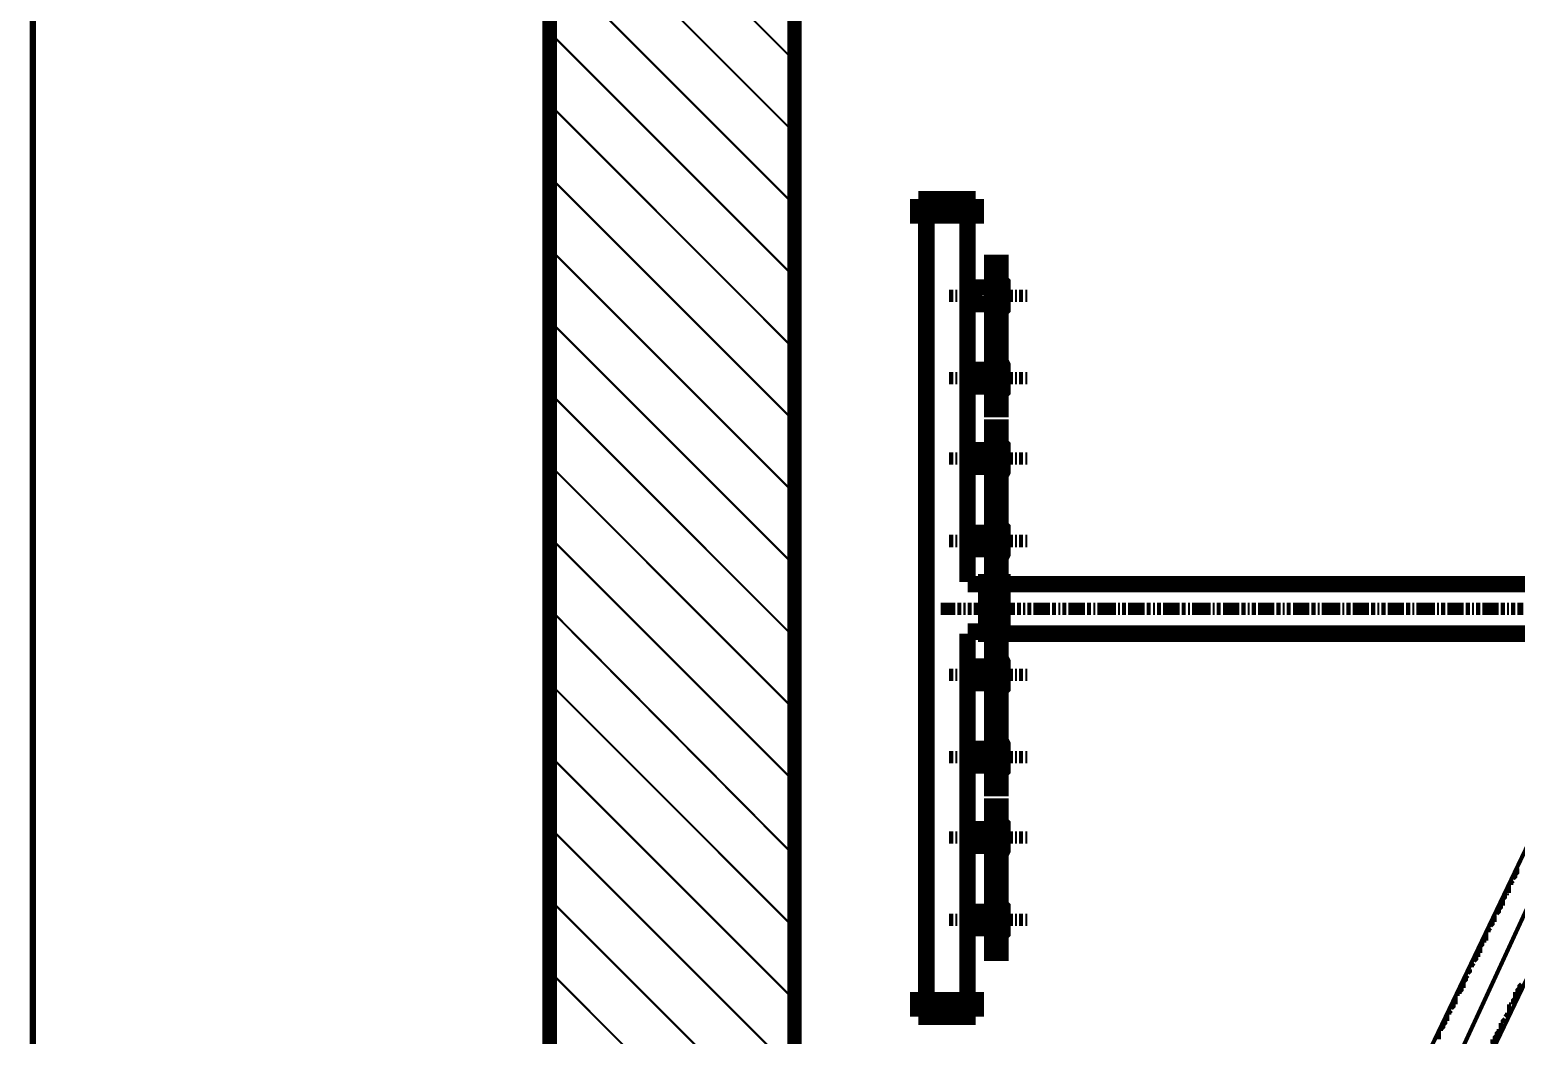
# Model space of a CAD drawing. Extents: x 0.4 to 11.4, y 0.4 to 16.2.
# Drawn here: x 6.347 to 7.55, y 9.544 to 10.358 of the extents above; entities that cross this region are included whole.
import ezdxf

# ---------------------------------------------------------------- set-up
doc = ezdxf.new("R2010")
doc.units = 0
doc.header["$MEASUREMENT"] = 0

msp = doc.modelspace()

# ---------------------------------------------------------------- linework, layer by layer
at = {"color": 0}
for points, const_width in [([(6.34944, 5.21446), (6.34944, 11.8294)], 0.005), ([(6.9661, 5.21446), (6.9661, 11.8294)], 0.01167), ([(6.76779, 5.01611), (6.76779, 11.7078)], 0.01167), ([(6.76779, 10.5311), (6.9661, 10.3328)], 0.00167), ([(6.76779, 10.4728), (6.9661, 10.2745)], 0.00167), ([(6.76779, 10.4144), (6.9661, 10.2161)], 0.00167), ([(6.76779, 10.3561), (6.9661, 10.1578)], 0.00167), ([(6.76779, 10.2978), (6.9661, 10.0994)], 0.00167), ([(6.76779, 10.2394), (6.9661, 10.0411)], 0.00167), ([(6.76779, 10.1811), (6.9661, 9.98281)], 0.00167), ([(6.76779, 10.1228), (6.9661, 9.92443)], 0.00167), ([(7.7761, 10.0444), (7.3361, 9.12446), (7.29943, 9.15446), (7.73942, 10.0744)], 0.00333), ([(6.76779, 10.0645), (6.9661, 9.8661)], 0.00167), ([(7.33279, 9.15776), (7.7411, 10.0411), (7.71946, 10.0595)], 0.00333), ([(6.76779, 10.0061), (6.9661, 9.80778)], 0.00167), ([(6.76779, 9.94775), (6.9661, 9.74946)], 0.00167), ([(6.76779, 9.88943), (6.9661, 9.68946)], 0.00167), ([(6.76779, 9.82943), (6.9661, 9.63112)], 0.00167), ([(6.76779, 9.77111), (6.9661, 9.57275)], 0.00167), ([(6.76779, 9.71278), (6.9661, 9.51443)], 0.00167), ([(7.54779, 9.67111), (7.54943, 9.67279), (7.54943, 9.67443), (7.55111, 9.67611), (7.55111, 9.67779), (7.55111, 9.67947)], 0.00333), ([(7.54275, 9.66114), (7.54443, 9.66114), (7.54443, 9.66276), (7.54443, 9.66444), (7.54611, 9.66444)], 0.00333), ([(7.54611, 9.66613), (7.54611, 9.66775), (7.54779, 9.66943)], 0.00333), ([(6.76779, 9.65446), (6.9661, 9.45611)], 0.00167), ([(7.53444, 9.64279), (7.53614, 9.64442), (7.53614, 9.64611), (7.53776, 9.64779), (7.53776, 9.64947), (7.53776, 9.6511), (7.53944, 9.6511), (7.53944, 9.65278), (7.53944, 9.65446), (7.54113, 9.65608), (7.54113, 9.65776)], 0.00333), ([(7.54275, 9.65776), (7.54275, 9.65944)], 0.00333), ([(7.53108, 9.63781), (7.53276, 9.63781), (7.53276, 9.63943), (7.53276, 9.64111)], 0.00333), ([(7.52447, 9.61947), (7.52447, 9.6211), (7.52447, 9.62278), (7.5261, 9.62278), (7.5261, 9.62446), (7.5261, 9.62608), (7.52778, 9.62608)], 0.00333), ([(7.52778, 9.62776), (7.52778, 9.62944), (7.52946, 9.63112)], 0.00333), ([(7.52946, 9.63276), (7.53108, 9.63444), (7.53108, 9.63613)], 0.00333), ([(7.51779, 9.60943), (7.51942, 9.60943), (7.51942, 9.61111), (7.51942, 9.61279), (7.52111, 9.61279), (7.52111, 9.61442), (7.52111, 9.6161), (7.52279, 9.61778), (7.52279, 9.61947)], 0.00333), ([(7.51443, 9.59944), (7.51443, 9.60113), (7.51611, 9.60275)], 0.00333), ([(7.51611, 9.60444), (7.51779, 9.60612), (7.51779, 9.60781)], 0.00333), ([(6.76779, 9.59614), (6.9661, 9.39779)], 0.00167), ([(7.50444, 9.57781), (7.50444, 9.57943), (7.50612, 9.58111), (7.50612, 9.58279), (7.50612, 9.58442), (7.50776, 9.58442), (7.50776, 9.5861), (7.50776, 9.58778), (7.50944, 9.58946), (7.50944, 9.5911), (7.51113, 9.59278)], 0.00333), ([(7.51113, 9.59446), (7.51281, 9.59614), (7.51281, 9.59776)], 0.00333), ([(7.50276, 9.57611), (7.50276, 9.57781)], 0.00333), ([(7.55447, 9.5861), (7.55279, 9.58442), (7.55279, 9.58279), (7.55111, 9.58111), (7.55111, 9.57943), (7.55111, 9.57781), (7.54943, 9.57781), (7.54943, 9.57611), (7.54943, 9.57443), (7.54779, 9.57275), (7.54779, 9.57112)], 0.00333), ([(7.49778, 9.56614), (7.49946, 9.56776), (7.49946, 9.56944)], 0.00333), ([(7.49946, 9.57112), (7.50108, 9.57112), (7.50108, 9.57275), (7.50108, 9.57443), (7.50276, 9.57443)], 0.00333), ([(7.54611, 9.56776), (7.54443, 9.56776), (7.54443, 9.56614), (7.54443, 9.56446), (7.54275, 9.56446)], 0.00333), ([(7.54611, 9.57112), (7.54611, 9.56944)], 0.00333), ([(7.48942, 9.54779), (7.48942, 9.54943), (7.4911, 9.55111), (7.4911, 9.55279), (7.49278, 9.55447), (7.49278, 9.5561)], 0.00333), ([(7.49447, 9.5561), (7.49447, 9.55778), (7.49447, 9.55946), (7.49447, 9.56108)], 0.00333), ([(7.4961, 9.56108), (7.4961, 9.56278), (7.49778, 9.56446)], 0.00333), ([(7.54113, 9.55778), (7.53944, 9.5561), (7.53944, 9.55447)], 0.00333), ([(7.54275, 9.56278), (7.54275, 9.56108), (7.54113, 9.55946)], 0.00333), ([(7.48611, 9.54275), (7.48779, 9.54275), (7.48779, 9.54443), (7.48779, 9.54611), (7.48942, 9.54611)], 0.00333), ([(7.53614, 9.54943), (7.53614, 9.54779), (7.53444, 9.54611), (7.53444, 9.54443), (7.53276, 9.54275), (7.53276, 9.54113), (7.53276, 9.53944), (7.53108, 9.53944), (7.53108, 9.53776), (7.53108, 9.53614), (7.52946, 9.53614)], 0.00333), ([(7.53944, 9.55279), (7.53776, 9.55279), (7.53776, 9.55111), (7.53776, 9.54943)], 0.00333)]:
    msp.add_lwpolyline(points, dxfattribs=dict(at, const_width=const_width))
at = {"color": 173}
for points, const_width in [([(7.11279, 10.2211), (7.06614, 10.2211)], 0.01333), ([(7.11279, 10.2211), (7.11279, 10.2078), (7.06614, 10.2078), (7.06614, 10.2211)], 0.01333), ([(7.07275, 9.90944), (7.07275, 10.2078)], 0.01333), ([(7.10612, 9.91114), (7.10612, 10.2078)], 0.01333), ([(7.13276, 10.1545), (7.13444, 10.1528), (7.13444, 10.1328), (7.13276, 10.1311)], 0.01333), ([(7.09446, 10.1428), (7.09278, 10.1428), (7.0911, 10.1428)], 0.01), ([(7.09776, 10.1428), (7.09614, 10.1428)], 0.01), ([(7.10275, 10.1428), (7.10113, 10.1428), (7.09944, 10.1428)], 0.01), ([(7.10612, 10.1428), (7.10444, 10.1428)], 0.01), ([(7.10612, 10.1495), (7.12608, 10.1495)], 0.01333), ([(7.10612, 10.1495), (7.10612, 10.1361), (7.12608, 10.1361)], 0.01333), ([(7.11279, 10.1428), (7.11111, 10.1428), (7.10943, 10.1428), (7.10781, 10.1428), (7.10612, 10.1428)], 0.01), ([(7.11778, 10.1428), (7.1161, 10.1428), (7.11442, 10.1428), (7.11279, 10.1428)], 0.01), ([(7.12278, 10.1428), (7.1211, 10.1428), (7.11947, 10.1428)], 0.01), ([(7.12608, 10.1428), (7.12446, 10.1428)], 0.01), ([(7.13112, 10.1428), (7.12944, 10.1428), (7.12776, 10.1428)], 0.01), ([(7.13781, 10.1428), (7.13613, 10.1428), (7.13444, 10.1428), (7.13276, 10.1428), (7.13112, 10.1428)], 0.01), ([(7.14279, 10.1428), (7.14111, 10.1428), (7.13943, 10.1428), (7.13781, 10.1428)], 0.01), ([(7.14611, 10.1428), (7.14442, 10.1428)], 0.01), ([(7.1511, 10.1428), (7.14947, 10.1428), (7.14779, 10.1428)], 0.01), ([(7.15446, 10.1428), (7.15278, 10.1428)], 0.01), ([(7.13276, 10.0895), (7.13444, 10.0861), (7.13444, 10.0661), (7.13276, 10.0645)], 0.01333), ([(7.10612, 10.0828), (7.12608, 10.0828)], 0.01333), ([(7.10612, 10.0828), (7.10612, 10.0694), (7.12608, 10.0694)], 0.01333), ([(7.09446, 10.0761), (7.09278, 10.0761), (7.0911, 10.0761)], 0.01), ([(7.09776, 10.0761), (7.09614, 10.0761)], 0.01), ([(7.10275, 10.0761), (7.10113, 10.0761), (7.09944, 10.0761)], 0.01), ([(7.10612, 10.0761), (7.10444, 10.0761)], 0.01), ([(7.11279, 10.0761), (7.11111, 10.0761), (7.10943, 10.0761), (7.10781, 10.0761), (7.10612, 10.0761)], 0.01), ([(7.11778, 10.0761), (7.1161, 10.0761), (7.11442, 10.0761), (7.11279, 10.0761)], 0.01), ([(7.12278, 10.0761), (7.1211, 10.0761), (7.11947, 10.0761)], 0.01), ([(7.12608, 10.0761), (7.12446, 10.0761)], 0.01), ([(7.13112, 10.0761), (7.12944, 10.0761), (7.12776, 10.0761)], 0.01), ([(7.13781, 10.0761), (7.13613, 10.0761), (7.13444, 10.0761), (7.13276, 10.0761), (7.13112, 10.0761)], 0.01), ([(7.14279, 10.0761), (7.14111, 10.0761), (7.13943, 10.0761), (7.13781, 10.0761)], 0.01), ([(7.14611, 10.0761), (7.14442, 10.0761)], 0.01), ([(7.1511, 10.0761), (7.14947, 10.0761), (7.14779, 10.0761)], 0.01), ([(7.15446, 10.0761), (7.15278, 10.0761)], 0.01), ([(7.10612, 10.0178), (7.12608, 10.0178)], 0.01333), ([(7.10612, 10.0178), (7.10612, 10.0044), (7.12608, 10.0044)], 0.01333), ([(7.13276, 10.0228), (7.13444, 10.0211), (7.13444, 10.0011), (7.13276, 9.99778)], 0.01333), ([(7.09446, 10.0111), (7.09278, 10.0111), (7.0911, 10.0111)], 0.01), ([(7.09776, 10.0111), (7.09614, 10.0111)], 0.01), ([(7.10275, 10.0111), (7.10113, 10.0111), (7.09944, 10.0111)], 0.01), ([(7.10612, 10.0111), (7.10444, 10.0111)], 0.01), ([(7.11279, 10.0111), (7.11111, 10.0111), (7.10943, 10.0111), (7.10781, 10.0111), (7.10612, 10.0111)], 0.01), ([(7.11778, 10.0111), (7.1161, 10.0111), (7.11442, 10.0111), (7.11279, 10.0111)], 0.01), ([(7.12278, 10.0111), (7.1211, 10.0111), (7.11947, 10.0111)], 0.01), ([(7.12608, 10.0111), (7.12446, 10.0111)], 0.01), ([(7.13112, 10.0111), (7.12944, 10.0111), (7.12776, 10.0111)], 0.01), ([(7.13781, 10.0111), (7.13613, 10.0111), (7.13444, 10.0111), (7.13276, 10.0111), (7.13112, 10.0111)], 0.01), ([(7.14279, 10.0111), (7.14111, 10.0111), (7.13943, 10.0111), (7.13781, 10.0111)], 0.01), ([(7.14611, 10.0111), (7.14442, 10.0111)], 0.01), ([(7.1511, 10.0111), (7.14947, 10.0111), (7.14779, 10.0111)], 0.01), ([(7.15446, 10.0111), (7.15278, 10.0111)], 0.01), ([(7.07275, 9.57275), (7.07275, 9.97944)], 0.01333), ([(7.10612, 9.95111), (7.12608, 9.95111)], 0.01333), ([(7.10612, 9.95111), (7.10612, 9.93778), (7.12608, 9.93778)], 0.01333), ([(7.13276, 9.95611), (7.13444, 9.95443), (7.13444, 9.93446), (7.13276, 9.9311)], 0.01333), ([(7.09446, 9.94444), (7.09278, 9.94444), (7.0911, 9.94444)], 0.01), ([(7.09776, 9.94444), (7.09614, 9.94444)], 0.01), ([(7.10275, 9.94444), (7.10113, 9.94444), (7.09944, 9.94444)], 0.01), ([(7.10612, 9.94444), (7.10444, 9.94444)], 0.01), ([(7.11279, 9.94444), (7.11111, 9.94444), (7.10943, 9.94444), (7.10781, 9.94444), (7.10612, 9.94444)], 0.01), ([(7.11778, 9.94444), (7.1161, 9.94444), (7.11442, 9.94444), (7.11279, 9.94444)], 0.01), ([(7.12278, 9.94444), (7.1211, 9.94444), (7.11947, 9.94444)], 0.01), ([(7.12608, 9.94444), (7.12446, 9.94444)], 0.01), ([(7.13112, 9.94444), (7.12944, 9.94444), (7.12776, 9.94444)], 0.01), ([(7.13781, 9.94444), (7.13613, 9.94444), (7.13444, 9.94444), (7.13276, 9.94444), (7.13112, 9.94444)], 0.01), ([(7.14279, 9.94444), (7.14111, 9.94444), (7.13943, 9.94444), (7.13781, 9.94444)], 0.01), ([(7.14611, 9.94444), (7.14442, 9.94444)], 0.01), ([(7.1511, 9.94444), (7.14947, 9.94444), (7.14779, 9.94444)], 0.01), ([(7.15446, 9.94444), (7.15278, 9.94444)], 0.01), ([(7.1211, 9.90944), (7.10612, 9.90944)], 0.01333), ([(7.12446, 9.90944), (7.10612, 9.90944)], 0.01333), ([(7.12446, 9.86947), (7.12446, 9.90944)], 0.01333), ([(7.12446, 9.8711), (7.12446, 9.90944)], 0.01333), ([(7.12944, 9.91114), (7.12944, 9.86778)], 0.01333), ([(7.13112, 9.8711), (7.13112, 9.90944)], 0.01333), ([(7.1211, 9.8711), (7.10612, 9.8711)], 0.01333), ([(7.12446, 9.8711), (7.10612, 9.8711)], 0.01333), ([(7.10612, 9.57275), (7.10612, 9.86947)], 0.01333), ([(7.13276, 9.82443), (7.13444, 9.82611), (7.13444, 9.84614), (7.13276, 9.84944)], 0.01333), ([(7.10612, 9.82943), (7.10612, 9.84278), (7.12608, 9.84278)], 0.01333), ([(7.09446, 9.8361), (7.09278, 9.8361), (7.0911, 9.8361)], 0.01), ([(7.09776, 9.8361), (7.09614, 9.8361)], 0.01), ([(7.10275, 9.8361), (7.10113, 9.8361), (7.09944, 9.8361)], 0.01), ([(7.10612, 9.8361), (7.10444, 9.8361)], 0.01), ([(7.10612, 9.82943), (7.12608, 9.82943)], 0.01333), ([(7.11279, 9.8361), (7.11111, 9.8361), (7.10943, 9.8361), (7.10781, 9.8361), (7.10612, 9.8361)], 0.01), ([(7.11778, 9.8361), (7.1161, 9.8361), (7.11442, 9.8361), (7.11279, 9.8361)], 0.01), ([(7.12278, 9.8361), (7.1211, 9.8361), (7.11947, 9.8361)], 0.01), ([(7.12608, 9.8361), (7.12446, 9.8361)], 0.01), ([(7.13112, 9.8361), (7.12944, 9.8361), (7.12776, 9.8361)], 0.01), ([(7.13781, 9.8361), (7.13613, 9.8361), (7.13444, 9.8361), (7.13276, 9.8361), (7.13112, 9.8361)], 0.01), ([(7.14279, 9.8361), (7.14111, 9.8361), (7.13943, 9.8361), (7.13781, 9.8361)], 0.01), ([(7.14611, 9.8361), (7.14442, 9.8361)], 0.01), ([(7.1511, 9.8361), (7.14947, 9.8361), (7.14779, 9.8361)], 0.01), ([(7.15446, 9.8361), (7.15278, 9.8361)], 0.01), ([(7.13276, 9.75776), (7.13444, 9.75944), (7.13444, 9.77946), (7.13276, 9.78276)], 0.01333), ([(7.09446, 9.76942), (7.09278, 9.76942), (7.0911, 9.76942)], 0.01), ([(7.09776, 9.76942), (7.09614, 9.76942)], 0.01), ([(7.10275, 9.76942), (7.10113, 9.76942), (7.09944, 9.76942)], 0.01), ([(7.10612, 9.76942), (7.10444, 9.76942)], 0.01), ([(7.10612, 9.76281), (7.10612, 9.7761), (7.12608, 9.7761)], 0.01333), ([(7.11279, 9.76942), (7.11111, 9.76942), (7.10943, 9.76942), (7.10781, 9.76942), (7.10612, 9.76942)], 0.01), ([(7.11778, 9.76942), (7.1161, 9.76942), (7.11442, 9.76942), (7.11279, 9.76942)], 0.01), ([(7.12278, 9.76942), (7.1211, 9.76942), (7.11947, 9.76942)], 0.01), ([(7.12608, 9.76942), (7.12446, 9.76942)], 0.01), ([(7.13112, 9.76942), (7.12944, 9.76942), (7.12776, 9.76942)], 0.01), ([(7.13781, 9.76942), (7.13613, 9.76942), (7.13444, 9.76942), (7.13276, 9.76942), (7.13112, 9.76942)], 0.01), ([(7.14279, 9.76942), (7.14111, 9.76942), (7.13943, 9.76942), (7.13781, 9.76942)], 0.01), ([(7.14611, 9.76942), (7.14442, 9.76942)], 0.01), ([(7.1511, 9.76942), (7.14947, 9.76942), (7.14779, 9.76942)], 0.01), ([(7.15446, 9.76942), (7.15278, 9.76942)], 0.01), ([(7.10612, 9.76281), (7.12608, 9.76281)], 0.01333), ([(7.10612, 9.69775), (7.10612, 9.7111), (7.12608, 9.7111)], 0.01333), ([(7.13276, 9.69114), (7.13444, 9.69444), (7.13444, 9.71446), (7.13276, 9.7161)], 0.01333), ([(7.09446, 9.70443), (7.09278, 9.70443), (7.0911, 9.70443)], 0.01), ([(7.09776, 9.70443), (7.09614, 9.70443)], 0.01), ([(7.10275, 9.70443), (7.10113, 9.70443), (7.09944, 9.70443)], 0.01), ([(7.10612, 9.70443), (7.10444, 9.70443)], 0.01), ([(7.10612, 9.69775), (7.12608, 9.69775)], 0.01333), ([(7.11279, 9.70443), (7.11111, 9.70443), (7.10943, 9.70443), (7.10781, 9.70443), (7.10612, 9.70443)], 0.01), ([(7.11778, 9.70443), (7.1161, 9.70443), (7.11442, 9.70443), (7.11279, 9.70443)], 0.01), ([(7.12278, 9.70443), (7.1211, 9.70443), (7.11947, 9.70443)], 0.01), ([(7.12608, 9.70443), (7.12446, 9.70443)], 0.01), ([(7.13112, 9.70443), (7.12944, 9.70443), (7.12776, 9.70443)], 0.01), ([(7.13781, 9.70443), (7.13613, 9.70443), (7.13444, 9.70443), (7.13276, 9.70443), (7.13112, 9.70443)], 0.01), ([(7.14279, 9.70443), (7.14111, 9.70443), (7.13943, 9.70443), (7.13781, 9.70443)], 0.01), ([(7.14611, 9.70443), (7.14442, 9.70443)], 0.01), ([(7.1511, 9.70443), (7.14947, 9.70443), (7.14779, 9.70443)], 0.01), ([(7.15446, 9.70443), (7.15278, 9.70443)], 0.01), ([(7.10612, 9.63112), (7.10612, 9.64442), (7.12608, 9.64442)], 0.01333), ([(7.13276, 9.62608), (7.13444, 9.62776), (7.13444, 9.64779), (7.13276, 9.64947)], 0.01333), ([(7.09446, 9.63781), (7.09278, 9.63781), (7.0911, 9.63781)], 0.01), ([(7.09776, 9.63781), (7.09614, 9.63781)], 0.01), ([(7.10275, 9.63781), (7.10113, 9.63781), (7.09944, 9.63781)], 0.01), ([(7.10612, 9.63781), (7.10444, 9.63781)], 0.01), ([(7.11279, 9.63781), (7.11111, 9.63781), (7.10943, 9.63781), (7.10781, 9.63781), (7.10612, 9.63781)], 0.01), ([(7.11778, 9.63781), (7.1161, 9.63781), (7.11442, 9.63781), (7.11279, 9.63781)], 0.01), ([(7.12278, 9.63781), (7.1211, 9.63781), (7.11947, 9.63781)], 0.01), ([(7.12608, 9.63781), (7.12446, 9.63781)], 0.01), ([(7.13112, 9.63781), (7.12944, 9.63781), (7.12776, 9.63781)], 0.01), ([(7.13781, 9.63781), (7.13613, 9.63781), (7.13444, 9.63781), (7.13276, 9.63781), (7.13112, 9.63781)], 0.01), ([(7.14279, 9.63781), (7.14111, 9.63781), (7.13943, 9.63781), (7.13781, 9.63781)], 0.01), ([(7.14611, 9.63781), (7.14442, 9.63781)], 0.01), ([(7.1511, 9.63781), (7.14947, 9.63781), (7.14779, 9.63781)], 0.01), ([(7.15446, 9.63781), (7.15278, 9.63781)], 0.01), ([(7.10612, 9.63112), (7.12608, 9.63112)], 0.01333), ([(7.11279, 9.55946), (7.11279, 9.57275), (7.06614, 9.57275), (7.06614, 9.55946)], 0.01333), ([(7.11279, 9.55946), (7.06614, 9.55946)], 0.01333)]:
    msp.add_lwpolyline(points, dxfattribs=dict(at, const_width=const_width))
for points, const_width in [([(7.12608, 10.1694), (7.12608, 10.1161), (7.13276, 10.1161), (7.13276, 10.1694), (7.12608, 10.1694)], 0.01333), ([(7.08946, 10.1428), (7.08946, 10.1428)], 0.01), ([(7.10612, 10.1428), (7.10612, 10.1428)], 0.01), ([(7.11279, 10.1428), (7.11279, 10.1428)], 0.01), ([(7.13112, 10.1428), (7.13112, 10.1428)], 0.01), ([(7.13781, 10.1428), (7.13781, 10.1428)], 0.01), ([(7.15446, 10.1428), (7.15446, 10.1428)], 0.01), ([(7.12608, 10.1028), (7.12608, 10.0511), (7.13276, 10.0511), (7.13276, 10.1028), (7.12608, 10.1028)], 0.01333), ([(7.08946, 10.0761), (7.08946, 10.0761)], 0.01), ([(7.10612, 10.0761), (7.10612, 10.0761)], 0.01), ([(7.11279, 10.0761), (7.11279, 10.0761)], 0.01), ([(7.13112, 10.0761), (7.13112, 10.0761)], 0.01), ([(7.13781, 10.0761), (7.13781, 10.0761)], 0.01), ([(7.15446, 10.0761), (7.15446, 10.0761)], 0.01), ([(7.12608, 10.0361), (7.12608, 9.98443), (7.13276, 9.98443), (7.13276, 10.0361), (7.12608, 10.0361)], 0.01333), ([(7.08946, 10.0111), (7.08946, 10.0111)], 0.01), ([(7.10612, 10.0111), (7.10612, 10.0111)], 0.01), ([(7.11279, 10.0111), (7.11279, 10.0111)], 0.01), ([(7.13112, 10.0111), (7.13112, 10.0111)], 0.01), ([(7.13781, 10.0111), (7.13781, 10.0111)], 0.01), ([(7.15446, 10.0111), (7.15446, 10.0111)], 0.01), ([(7.12608, 9.97114), (7.12608, 9.91775), (7.13276, 9.91775), (7.13276, 9.97114), (7.12608, 9.97114)], 0.01333), ([(7.08946, 9.94444), (7.08946, 9.94444)], 0.01), ([(7.10612, 9.94444), (7.10612, 9.94444)], 0.01), ([(7.11279, 9.94444), (7.11279, 9.94444)], 0.01), ([(7.13112, 9.94444), (7.13112, 9.94444)], 0.01), ([(7.13781, 9.94444), (7.13781, 9.94444)], 0.01), ([(7.15446, 9.94444), (7.15446, 9.94444)], 0.01), ([(7.13444, 9.86947), (7.13444, 9.91114), (7.1211, 9.91114), (7.1211, 9.86947), (7.13444, 9.86947)], 0.01333), ([(7.12608, 9.80946), (7.12608, 9.86279), (7.13276, 9.86279), (7.13276, 9.80946), (7.12608, 9.80946)], 0.01333), ([(7.08946, 9.8361), (7.08946, 9.8361)], 0.01), ([(7.10612, 9.8361), (7.10612, 9.8361)], 0.01), ([(7.11279, 9.8361), (7.11279, 9.8361)], 0.01), ([(7.13112, 9.8361), (7.13112, 9.8361)], 0.01), ([(7.13781, 9.8361), (7.13781, 9.8361)], 0.01), ([(7.15446, 9.8361), (7.15446, 9.8361)], 0.01), ([(7.12608, 9.74447), (7.12608, 9.79611), (7.13276, 9.79611), (7.13276, 9.74447), (7.12608, 9.74447)], 0.01333), ([(7.08946, 9.76942), (7.08946, 9.76942)], 0.01), ([(7.10612, 9.76942), (7.10612, 9.76942)], 0.01), ([(7.11279, 9.76942), (7.11279, 9.76942)], 0.01), ([(7.13112, 9.76942), (7.13112, 9.76942)], 0.01), ([(7.13781, 9.76942), (7.13781, 9.76942)], 0.01), ([(7.15446, 9.76942), (7.15446, 9.76942)], 0.01), ([(7.12608, 9.67779), (7.12608, 9.72944), (7.13276, 9.72944), (7.13276, 9.67779), (7.12608, 9.67779)], 0.01333), ([(7.08946, 9.70443), (7.08946, 9.70443)], 0.01), ([(7.10612, 9.70443), (7.10612, 9.70443)], 0.01), ([(7.11279, 9.70443), (7.11279, 9.70443)], 0.01), ([(7.13112, 9.70443), (7.13112, 9.70443)], 0.01), ([(7.13781, 9.70443), (7.13781, 9.70443)], 0.01), ([(7.15446, 9.70443), (7.15446, 9.70443)], 0.01), ([(7.12608, 9.61111), (7.12608, 9.66444), (7.13276, 9.66444), (7.13276, 9.61111), (7.12608, 9.61111)], 0.01333), ([(7.08946, 9.63781), (7.08946, 9.63781)], 0.01), ([(7.10612, 9.63781), (7.10612, 9.63781)], 0.01), ([(7.11279, 9.63781), (7.11279, 9.63781)], 0.01), ([(7.13112, 9.63781), (7.13112, 9.63781)], 0.01), ([(7.13781, 9.63781), (7.13781, 9.63781)], 0.01), ([(7.15446, 9.63781), (7.15446, 9.63781)], 0.01)]:
    msp.add_lwpolyline(points, close=True, dxfattribs=dict(at, const_width=const_width))
at = {"color": 142}
for points, const_width in [([(9.29943, 9.90944), (7.12446, 9.90944)], 0.01333), ([(7.08442, 9.88943), (7.0861, 9.88943), (7.08778, 9.88943), (7.08946, 9.88943), (7.0911, 9.88943)], 0.01), ([(7.0911, 9.88943), (7.09278, 9.88943), (7.09446, 9.88943), (7.09614, 9.88943)], 0.01), ([(7.09776, 9.88943), (7.09944, 9.88943), (7.10113, 9.88943)], 0.01), ([(7.10275, 9.88943), (7.10444, 9.88943)], 0.01), ([(7.10612, 9.88943), (7.10781, 9.88943), (7.10943, 9.88943)], 0.01), ([(7.11111, 9.88943), (7.11279, 9.88943), (7.11442, 9.88943), (7.1161, 9.88943)], 0.01), ([(7.1161, 9.88943), (7.11778, 9.88943), (7.11947, 9.88943), (7.1211, 9.88943)], 0.01), ([(7.12278, 9.88943), (7.12446, 9.88943)], 0.01), ([(7.12608, 9.88943), (7.12776, 9.88943), (7.12944, 9.88943)], 0.01), ([(7.13112, 9.88943), (7.13276, 9.88943), (7.13444, 9.88943), (7.13613, 9.88943)], 0.01), ([(7.13613, 9.88943), (7.13781, 9.88943), (7.13943, 9.88943), (7.14111, 9.88943), (7.14279, 9.88943)], 0.01), ([(7.14279, 9.88943), (7.14442, 9.88943)], 0.01), ([(7.14611, 9.88943), (7.14779, 9.88943), (7.14947, 9.88943)], 0.01), ([(7.1511, 9.88943), (7.15278, 9.88943)], 0.01), ([(7.15446, 9.88943), (7.15608, 9.88943), (7.15776, 9.88943)], 0.01), ([(7.15944, 9.88943), (7.16114, 9.88943), (7.16276, 9.88943), (7.16444, 9.88943)], 0.01), ([(7.16444, 9.88943), (7.16613, 9.88943), (7.16775, 9.88943), (7.16943, 9.88943), (7.17111, 9.88943)], 0.01), ([(7.17111, 9.88943), (7.17279, 9.88943)], 0.01), ([(7.17443, 9.88943), (7.17611, 9.88943), (7.17779, 9.88943)], 0.01), ([(7.17947, 9.88943), (7.1811, 9.88943)], 0.01), ([(7.18278, 9.88943), (7.18446, 9.88943), (7.18608, 9.88943)], 0.01), ([(7.18778, 9.88943), (7.18946, 9.88943), (7.19114, 9.88943), (7.19276, 9.88943)], 0.01), ([(7.19276, 9.88943), (7.19444, 9.88943), (7.19612, 9.88943), (7.19775, 9.88943), (7.19943, 9.88943)], 0.01), ([(7.19943, 9.88943), (7.20111, 9.88943)], 0.01), ([(7.20281, 9.88943), (7.20443, 9.88943), (7.20611, 9.88943)], 0.01), ([(7.20779, 9.88943), (7.20942, 9.88943)], 0.01), ([(7.2111, 9.88943), (7.21278, 9.88943), (7.21446, 9.88943), (7.2161, 9.88943)], 0.01), ([(7.2161, 9.88943), (7.21778, 9.88943), (7.21946, 9.88943), (7.22114, 9.88943), (7.22276, 9.88943)], 0.01), ([(7.22276, 9.88943), (7.22444, 9.88943), (7.22613, 9.88943)], 0.01), ([(7.22775, 9.88943), (7.22944, 9.88943)], 0.01), ([(7.23112, 9.88943), (7.23281, 9.88943), (7.23443, 9.88943)], 0.01), ([(7.23611, 9.88943), (7.23779, 9.88943), (7.23942, 9.88943), (7.2411, 9.88943)], 0.01), ([(7.2411, 9.88943), (7.24278, 9.88943), (7.24447, 9.88943), (7.2461, 9.88943), (7.24778, 9.88943)], 0.01), ([(7.24778, 9.88943), (7.24946, 9.88943)], 0.01), ([(7.25108, 9.88943), (7.25276, 9.88943), (7.25444, 9.88943)], 0.01), ([(7.25612, 9.88943), (7.25776, 9.88943)], 0.01), ([(7.25944, 9.88943), (7.26113, 9.88943), (7.26281, 9.88943)], 0.01), ([(7.26443, 9.88943), (7.26611, 9.88943), (7.26779, 9.88943), (7.26942, 9.88943)], 0.01), ([(7.26942, 9.88943), (7.27111, 9.88943), (7.27279, 9.88943), (7.27447, 9.88943), (7.2761, 9.88943)], 0.01), ([(7.2761, 9.88943), (7.27778, 9.88943)], 0.01), ([(7.27946, 9.88943), (7.28108, 9.88943), (7.28276, 9.88943)], 0.01), ([(7.28444, 9.88943), (7.28614, 9.88943)], 0.01), ([(7.28776, 9.88943), (7.28944, 9.88943), (7.29113, 9.88943), (7.29275, 9.88943)], 0.01), ([(7.29275, 9.88943), (7.29443, 9.88943), (7.29611, 9.88943), (7.29779, 9.88943), (7.29943, 9.88943)], 0.01), ([(7.29943, 9.88943), (7.30111, 9.88943), (7.30279, 9.88943)], 0.01), ([(7.30447, 9.88943), (7.3061, 9.88943)], 0.01), ([(7.30778, 9.88943), (7.30946, 9.88943), (7.31108, 9.88943)], 0.01), ([(7.31278, 9.88943), (7.31446, 9.88943), (7.31614, 9.88943), (7.31776, 9.88943)], 0.01), ([(7.31776, 9.88943), (7.31944, 9.88943), (7.32112, 9.88943), (7.32275, 9.88943), (7.32443, 9.88943)], 0.01), ([(7.32443, 9.88943), (7.32611, 9.88943)], 0.01), ([(7.32781, 9.88943), (7.32943, 9.88943), (7.33111, 9.88943)], 0.01), ([(7.33279, 9.88943), (7.33442, 9.88943)], 0.01), ([(7.3361, 9.88943), (7.33778, 9.88943), (7.33946, 9.88943)], 0.01), ([(7.3411, 9.88943), (7.34278, 9.88943), (7.34446, 9.88943), (7.34614, 9.88943)], 0.01), ([(7.34614, 9.88943), (7.34776, 9.88943), (7.34944, 9.88943), (7.35113, 9.88943), (7.35275, 9.88943)], 0.01), ([(7.35275, 9.88943), (7.35444, 9.88943)], 0.01), ([(7.35612, 9.88943), (7.35781, 9.88943), (7.35943, 9.88943)], 0.01), ([(7.36111, 9.88943), (7.36279, 9.88943)], 0.01), ([(7.36442, 9.88943), (7.3661, 9.88943), (7.36778, 9.88943)], 0.01), ([(7.36947, 9.88943), (7.3711, 9.88943), (7.37278, 9.88943), (7.37446, 9.88943)], 0.01), ([(7.37446, 9.88943), (7.37608, 9.88943), (7.37776, 9.88943), (7.37944, 9.88943), (7.38112, 9.88943)], 0.01), ([(7.38112, 9.88943), (7.38276, 9.88943)], 0.01), ([(7.38444, 9.88943), (7.38613, 9.88943), (7.38781, 9.88943)], 0.01), ([(7.38943, 9.88943), (7.39111, 9.88943)], 0.01), ([(7.39279, 9.88943), (7.39442, 9.88943), (7.39611, 9.88943), (7.39779, 9.88943)], 0.01), ([(7.39779, 9.88943), (7.39947, 9.88943), (7.4011, 9.88943), (7.40278, 9.88943), (7.40446, 9.88943)], 0.01), ([(7.40446, 9.88943), (7.40608, 9.88943), (7.40776, 9.88943)], 0.01), ([(7.40944, 9.88943), (7.41114, 9.88943)], 0.01), ([(7.41276, 9.88943), (7.41444, 9.88943), (7.41613, 9.88943)], 0.01), ([(7.41775, 9.88943), (7.41943, 9.88943), (7.42111, 9.88943), (7.42279, 9.88943)], 0.01), ([(7.42279, 9.88943), (7.42443, 9.88943), (7.42611, 9.88943), (7.42779, 9.88943), (7.42947, 9.88943)], 0.01), ([(7.42947, 9.88943), (7.4311, 9.88943)], 0.01), ([(7.43278, 9.88943), (7.43446, 9.88943), (7.43608, 9.88943)], 0.01), ([(7.43778, 9.88943), (7.43946, 9.88943)], 0.01), ([(7.44114, 9.88943), (7.44276, 9.88943), (7.44444, 9.88943)], 0.01), ([(7.44612, 9.88943), (7.44775, 9.88943), (7.44943, 9.88943), (7.45111, 9.88943)], 0.01), ([(7.45111, 9.88943), (7.45281, 9.88943), (7.45443, 9.88943), (7.45611, 9.88943), (7.45779, 9.88943)], 0.01), ([(7.45779, 9.88943), (7.45942, 9.88943)], 0.01), ([(7.4611, 9.88943), (7.46278, 9.88943), (7.46446, 9.88943)], 0.01), ([(7.4661, 9.88943), (7.46778, 9.88943)], 0.01), ([(7.46946, 9.88943), (7.47114, 9.88943), (7.47276, 9.88943), (7.47444, 9.88943)], 0.01), ([(7.47444, 9.88943), (7.47613, 9.88943), (7.47775, 9.88943), (7.47944, 9.88943), (7.48112, 9.88943)], 0.01), ([(7.48112, 9.88943), (7.48281, 9.88943), (7.48443, 9.88943)], 0.01), ([(7.48611, 9.88943), (7.48779, 9.88943)], 0.01), ([(7.48942, 9.88943), (7.4911, 9.88943), (7.49278, 9.88943)], 0.01), ([(7.49447, 9.88943), (7.4961, 9.88943), (7.49778, 9.88943), (7.49946, 9.88943)], 0.01), ([(7.49946, 9.88943), (7.50108, 9.88943), (7.50276, 9.88943), (7.50444, 9.88943), (7.50612, 9.88943)], 0.01), ([(7.50612, 9.88943), (7.50776, 9.88943)], 0.01), ([(7.50944, 9.88943), (7.51113, 9.88943), (7.51281, 9.88943)], 0.01), ([(7.51443, 9.88943), (7.51611, 9.88943)], 0.01), ([(7.51779, 9.88943), (7.51942, 9.88943), (7.52111, 9.88943)], 0.01), ([(7.52279, 9.88943), (7.52447, 9.88943), (7.5261, 9.88943), (7.52778, 9.88943)], 0.01), ([(7.52778, 9.88943), (7.52946, 9.88943), (7.53108, 9.88943), (7.53276, 9.88943), (7.53444, 9.88943)], 0.01), ([(7.53444, 9.88943), (7.53614, 9.88943)], 0.01), ([(7.53776, 9.88943), (7.53944, 9.88943), (7.54113, 9.88943)], 0.01), ([(7.54275, 9.88943), (7.54443, 9.88943)], 0.01), ([(7.54611, 9.88943), (7.54779, 9.88943), (7.54943, 9.88943)], 0.01), ([(7.55111, 9.88943), (7.55279, 9.88943), (7.55447, 9.88943), (7.5561, 9.88943)], 0.01), ([(9.29943, 9.86947), (7.12446, 9.86947)], 0.01333)]:
    msp.add_lwpolyline(points, dxfattribs=dict(at, const_width=const_width))
at = {"color": 142, "const_width": 0.01}
for points in [[(7.08442, 9.88943), (7.08442, 9.88943)], [(7.0911, 9.88943), (7.0911, 9.88943)], [(7.1161, 9.88943), (7.1161, 9.88943)], [(7.13613, 9.88943), (7.13613, 9.88943)], [(7.14279, 9.88943), (7.14279, 9.88943)], [(7.16444, 9.88943), (7.16444, 9.88943)], [(7.17111, 9.88943), (7.17111, 9.88943)], [(7.19276, 9.88943), (7.19276, 9.88943)], [(7.19943, 9.88943), (7.19943, 9.88943)], [(7.2161, 9.88943), (7.2161, 9.88943)], [(7.22276, 9.88943), (7.22276, 9.88943)], [(7.2411, 9.88943), (7.2411, 9.88943)], [(7.24778, 9.88943), (7.24778, 9.88943)], [(7.26942, 9.88943), (7.26942, 9.88943)], [(7.2761, 9.88943), (7.2761, 9.88943)], [(7.29275, 9.88943), (7.29275, 9.88943)], [(7.29943, 9.88943), (7.29943, 9.88943)], [(7.31776, 9.88943), (7.31776, 9.88943)], [(7.32443, 9.88943), (7.32443, 9.88943)], [(7.34614, 9.88943), (7.34614, 9.88943)], [(7.35275, 9.88943), (7.35275, 9.88943)], [(7.37446, 9.88943), (7.37446, 9.88943)], [(7.38112, 9.88943), (7.38112, 9.88943)], [(7.39779, 9.88943), (7.39779, 9.88943)], [(7.40446, 9.88943), (7.40446, 9.88943)], [(7.42279, 9.88943), (7.42279, 9.88943)], [(7.42947, 9.88943), (7.42947, 9.88943)], [(7.45111, 9.88943), (7.45111, 9.88943)], [(7.45779, 9.88943), (7.45779, 9.88943)], [(7.47444, 9.88943), (7.47444, 9.88943)], [(7.48112, 9.88943), (7.48112, 9.88943)], [(7.49946, 9.88943), (7.49946, 9.88943)], [(7.50612, 9.88943), (7.50612, 9.88943)], [(7.52778, 9.88943), (7.52778, 9.88943)], [(7.53444, 9.88943), (7.53444, 9.88943)]]:
    msp.add_lwpolyline(points, close=True, dxfattribs=at)
at = {"color": 0, "const_width": 0.00333}
msp.add_lwpolyline([(7.53444, 9.64111), (7.53444, 9.64111)], close=True, dxfattribs=at)

doc.saveas('drawing.dxf')
